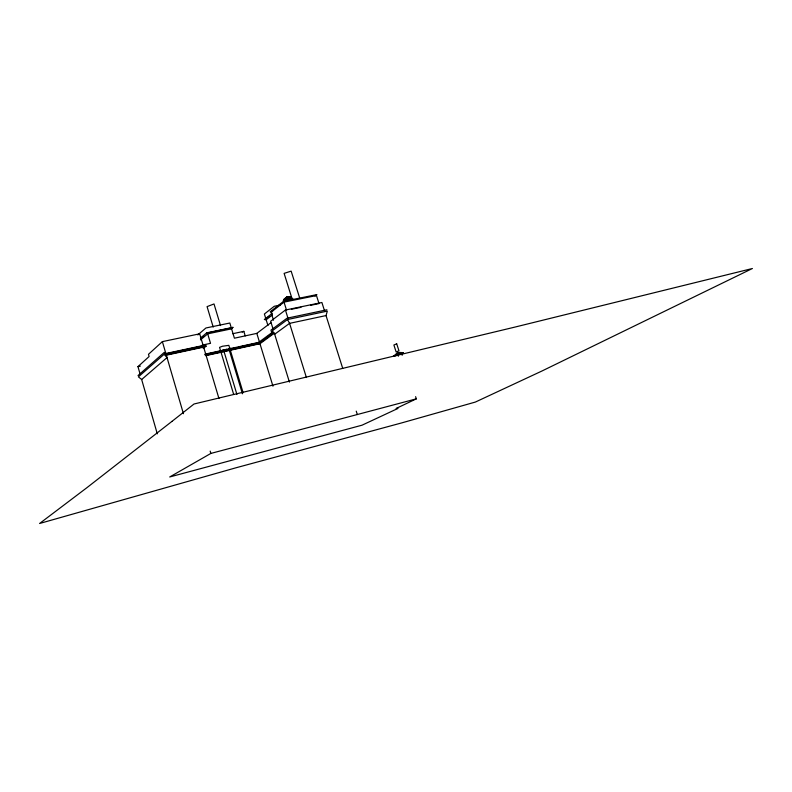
<?xml version="1.0" encoding="UTF-8"?>
<svg xmlns="http://www.w3.org/2000/svg" width="792" height="792" viewBox="0 0 792 792"><rect width="100%" height="100%" fill="white"/><g stroke="black" fill="none" stroke-linecap="round" stroke-linejoin="round"><path stroke-width="1.19" d="M342.698 368.3L326.027 315.572L327.324 311.117L287.506 319.532L271.22 331.591L274.666 334.244L289.417 382.09M396.762 355.44L393.624 356.202L397.168 354.212L397.861 352.351M396.366 354.143L400.099 352.816M200.455 339.917L207.692 333.848L231.581 328.828L232.907 327.353L206.682 332.858L200.406 338.135M287.149 296.673L283.922 299.406L284.189 300.277L286.427 298.535L291.496 297.515L291.218 296.644L287.149 296.673L283.922 299.406M203.267 345.847L199.683 333.818L162.37 341.629L148.47 354.311L149.114 356.519L137.957 366.627L139.976 373.666M393.624 356.202L397.02 353.123M138.026 375.537L164.3 352.361L165.736 354.925L206.049 346.223L205.663 344.946L164.716 353.757L138.402 376.853L141.659 379.517L157.291 433.838M141.659 379.517L167.033 357.598L165.142 355.44L165.736 354.925M197.832 334.907L205.94 327.977L229.828 323.027L231.314 327.957L207.425 332.967M202 337.531L203.811 336.006M203.197 348.539L206.049 346.223M231.036 328.868L232.907 327.353M291.357 297.376L286.07 298.445L283.279 300.623L283.665 301.861M284.595 301.138L286.466 299.683L292.793 298.406M310.593 305.316L319.008 303.583L316.473 295.555L284.031 302.128L271.042 312.236L273.497 320.206M284.575 301.524L286.813 299.782L291.882 298.752M272.428 313.206L264.3 319.493L266.162 319.76L272.458 314.899M269.498 316.117L265.894 318.899L264.389 314.008L274.25 306.276L280.111 305.088M324.572 310.959L321.898 302.495L285.437 310.028L270.666 321.265L273.22 329.531M231.581 328.828L234.412 338.194L256.816 333.382L270.834 322.76M315.028 296L316.889 294.604L283.556 301.356L270.201 311.771L272.616 311.266M270.815 330.264L287.09 318.176L326.898 309.791M204.92 354.182L258.667 342.392L273.22 331.67M268.201 336.214L272.022 333.402M205.286 355.41L259.033 343.589L273.834 332.729M205.712 355.667L259.974 343.728L274.527 333.066M274.666 334.244L289.575 323.354L326.027 315.572M416.325 398.851L210.86 453.43L169.706 476.972L362.023 425.195L397.95 408.434L396.119 408.484L416.325 398.851L415.612 396.663M402.178 355.301L401.554 353.38L395.545 355.519L398.416 354.826M399.376 354.598L401.554 353.38M400.802 354.192L403.475 352.697L398.99 352.42M242.243 332.095L243.847 331.353L245.223 335.887M222.116 350.519L223.552 349.955M397.168 354.212L403.475 352.697M137.957 366.627L140.362 366.102M224.621 349.717L226.74 349.252M205.039 354.509L220.671 351.074M231.155 348.777L235.897 347.738M238.263 347.213L258.43 342.797M202.148 345.124L210.524 343.332L207.692 333.848L206.682 332.858M167.152 353.618L202.059 346.104M165.142 355.44L203.643 347.124L218.948 398.524M232.749 333.709L243.847 331.353M291.367 309.296L300.98 307.306M291.218 296.644L286.16 297.653L286.427 298.535M228.868 348.787L229.423 348.916M287.506 319.532L289.575 323.354L306.405 377.537M397.713 354.301L398.336 356.232M299.723 298.119L291.149 271.131L284.12 273.369L292.189 299.228M356.242 411.147L357.311 414.523M286.07 298.445L286.466 299.683M284.031 302.128L286.565 310.286M285.437 310.028L288.11 318.651M266.162 319.76L267.943 325.562M256.816 333.382L259.608 342.53M259.974 343.728L272.963 386.199M258.667 342.392L259.033 343.589M231.363 348.381L231.729 349.599M230.274 348.133L230.64 349.351M229.967 349.034L228.848 345.342L222.443 346.243L219.562 347.361L220.899 351.975M230.333 350.252L243.124 392.733M229.234 350.005L242.421 393.782M220.523 325.581L214.008 303.95L207.068 306.623L213.206 327.086M223.423 349.628L223.79 350.856M223.918 351.173L236.917 394.436M221.037 352.292L233.65 394.357M210.177 451.113L210.86 453.43M162.37 341.629L165.954 353.875M166.33 355.182L183.427 413.701M171.963 421.384L86.912 487.684L39.6 523.492L235.808 467.834L401.792 422.878L475.368 402.059L541.886 371.042L752.4 268.508L514.414 327.215L194.03 403.999L171.963 421.384M396.693 343.817L393.891 345.005L396.148 351.985L398.96 350.797L396.693 343.817"/></g></svg>
